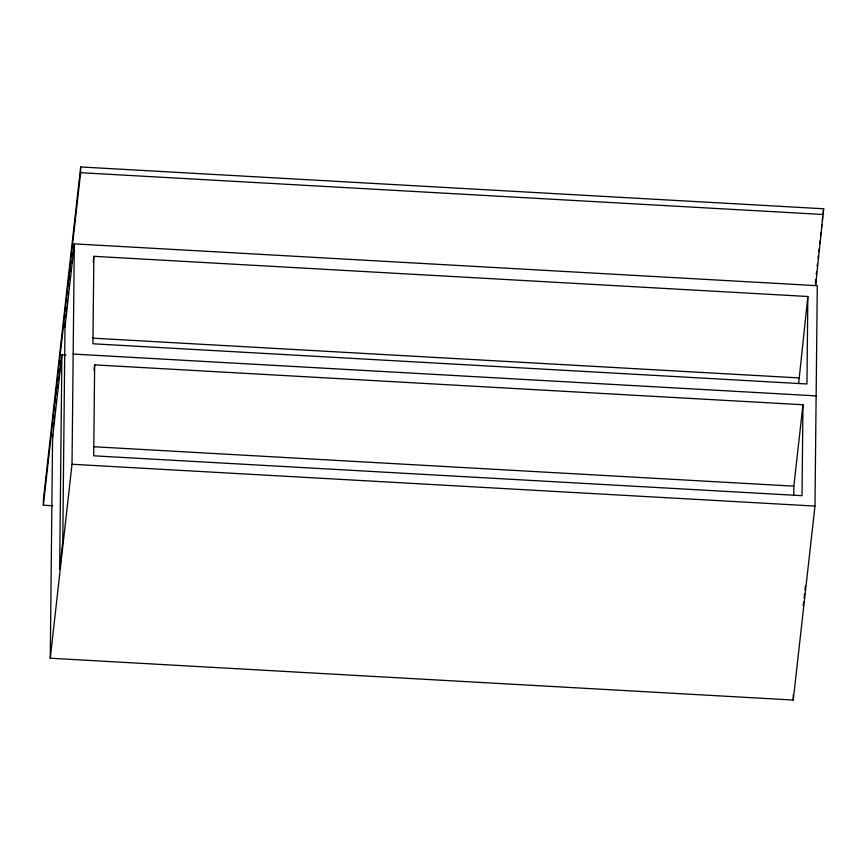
<?xml version="1.0" encoding="UTF-8"?>
<svg xmlns="http://www.w3.org/2000/svg" width="867" height="867" viewBox="0 0 867 867"><rect width="100%" height="100%" fill="white"/><g stroke="black" fill="none" stroke-linecap="round" stroke-linejoin="round"><path stroke-width="1.3" d="M52.811 505.754L43.35 505.212L43.415 499.468L80.674 166.952L823.65 208.774L815.619 285.601L815.684 279.846L815.381 282.534M65.003 327L74.324 243.865L817.288 285.687L814.98 506.079L793.24 700.048L50.275 658.226L52.616 434.389M65.946 354.939L61.893 354.701L59.65 569.348L62.749 541.637L65.047 322.394M50.275 658.226L72.015 464.257L74.324 243.865M43.35 505.212L80.62 172.696L80.674 166.952M93.853 256.318L92.932 343.776L806.939 383.973L807.849 296.503L93.853 256.318L93.246 261.65M94.655 364.877L93.701 455.804L802.018 495.675L802.972 404.759L94.655 364.877L94.048 370.22M793.749 495.512L793.847 486.149L802.972 404.759M793.24 700.048L793.294 694.673M798.67 383.29L807.849 296.503M53.386 425.383L53.689 422.706M54.144 418.674L54.448 415.997M55.044 410.633L55.347 407.956M55.943 402.591L56.247 399.904M56.843 394.539L57.146 391.862M57.601 387.842L57.894 385.154M58.501 379.8L58.804 377.112M59.4 371.748L59.704 369.071M60.3 363.707L60.603 361.019M65.513 317.224L65.816 314.548M66.26 310.516L66.564 307.839M67.171 302.475L67.463 299.798M68.07 294.433L68.363 291.745M68.97 286.381L69.273 283.704M69.718 279.683L70.173 275.663M70.617 271.642L70.921 268.954M71.528 263.59L71.82 260.913M72.427 255.548L72.73 252.861M73.327 247.507L73.63 244.819M52.584 437.835L61.893 354.701M816.281 274.481L816.584 271.805M817.191 266.44L817.483 263.752M818.09 258.388L818.394 255.711M818.838 251.69L819.142 249.002M819.738 243.638L820.041 240.961M820.648 235.596L820.941 232.909M821.548 227.544L821.851 224.867M822.295 220.847L822.75 216.815M823.195 212.794L823.65 208.774M803.21 605.892L803.655 601.936M804.099 597.981L804.543 594.014M804.988 590.059L805.432 586.103M80.62 172.696L823.585 214.517M92.834 338.163L798.724 377.904M73.164 354.061L816.14 395.883M93.636 446.733L793.847 486.149M72.015 464.257L814.98 506.079"/></g></svg>
